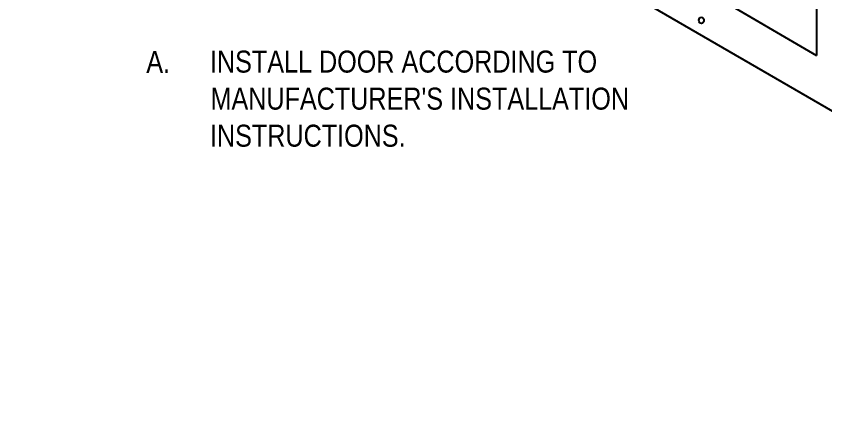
# Model space of a CAD drawing. Header units: inches. Extents: x -20.7 to 75.7, y -15.1 to 19.1.
# Drawn here: x -8.69 to -2.94, y 2 to 4.84 of the extents above; entities that cross this region are included whole.
import ezdxf

# ---------------------------------------------------------------- set-up
doc = ezdxf.new("R2010")
doc.units = ezdxf.units.IN
doc.header["$MEASUREMENT"] = 0
for name, color, linetype, lineweight in [('.ATI-TEXT', 7, 'Continuous', 0), ('G-ANNO-TTLB', 7, 'Continuous', 0), ('TYVEK', 7, 'Continuous', 0)]:
    doc.layers.add(name, color=color, linetype=linetype, lineweight=lineweight)

# ---------------------------------------------------------------- blocks, each defined once
blk = doc.blocks.new('Block_151')
at = {"layer": 'TYVEK', "color": 1, "lineweight": 25, "true_color": 0xff0000}
for points in [[(-5.0906, 4.6465)], [(-3.9436, 3.9844)]]:
    blk.add_lwpolyline(points, dxfattribs=at)
blk = doc.blocks.new('Block_153')
at = {"layer": 'TYVEK', "color": 4, "lineweight": 25, "true_color": 0x00ffff}
for points in [[(-6.0978, 5.1978)], [(-3.8219, 3.8976)]]:
    blk.add_lwpolyline(points, dxfattribs=at)
blk = doc.blocks.new('Block_157')
at = {"layer": 'TYVEK', "color": 1, "lineweight": 25, "true_color": 0xff0000}
for points in [[(-5.0955, 4.6678)], [(-3.9486, 4.0056)]]:
    blk.add_lwpolyline(points, dxfattribs=at)
blk = doc.blocks.new('Block_158')
at = {"layer": 'TYVEK', "color": 1, "lineweight": 25, "true_color": 0xff0000}
for points in [[(-5.041, 4.6958)], [(-3.8941, 4.0336)]]:
    blk.add_lwpolyline(points, dxfattribs=at)

msp = doc.modelspace()

# ---------------------------------------------------------------- hatches: boundary and pattern name
at = {"layer": 'G-ANNO-TTLB', "true_color": 0xb9529f, "transparency": 33554687}
h = msp.add_hatch(color=233, dxfattribs=at)
edge = h.paths.add_edge_path()
edge.add_spline(control_points=[(20.0342, -15.1346), (20.0342, -15.1346), (-20.6658, -15.1346), (-20.6658, -15.1346), (-20.6658, -15.1346), (-20.6658, 19.0008), (-20.6658, 19.0008), (-20.6658, 19.0008), (20.0342, 19.0008), (20.0342, 19.0008), (20.0342, 19.0008), (20.0342, -15.1346), (20.0342, -15.1346)], knot_values=[0, 0, 0, 0, 1, 1, 1, 2, 2, 2, 3, 3, 3, 4, 4, 4, 4], degree=3, periodic=0)
edge = h.paths.add_edge_path()
edge.add_spline(control_points=[(-20.5408, 18.8757), (-20.5408, 18.8757), (-20.5408, -15.0095), (-20.5408, -15.0095), (-20.5408, -15.0095), (19.9092, -15.0095), (19.9092, -15.0095), (19.9092, -15.0095), (19.9092, 18.8757), (19.9092, 18.8757), (19.9092, 18.8757), (-20.5408, 18.8757), (-20.5408, 18.8757)], knot_values=[0, 0, 0, 0, 1, 1, 1, 2, 2, 2, 3, 3, 3, 4, 4, 4, 4], degree=3, periodic=0)
edge.add_line((-20.5408, 18.8757), (-20.5408, 18.8757))

# ---------------------------------------------------------------- linework, layer by layer
at = {"layer": 'G-ANNO-TTLB'}
for points in [[(20.0342, -15.1346), (20.0342, -15.1346), (-20.6658, -15.1346), (-20.6658, -15.1346), (-20.6658, -15.1346), (-20.6658, 19.0008), (-20.6658, 19.0008), (-20.6658, 19.0008), (20.0342, 19.0008), (20.0342, 19.0008), (20.0342, 19.0008), (20.0342, -15.1346), (20.0342, -15.1346)], [(-20.5408, 18.8757), (-20.5408, 18.8757), (-20.5408, -15.0095), (-20.5408, -15.0095), (-20.5408, -15.0095), (19.9092, -15.0095), (19.9092, -15.0095), (19.9092, -15.0095), (19.9092, 18.8757), (19.9092, 18.8757), (19.9092, 18.8757), (-20.5408, 18.8757), (-20.5408, 18.8757)]]:
    msp.add_open_spline(points, degree=3, knots=[0, 0, 0, 0, 1, 1, 1, 2, 2, 2, 3, 3, 3, 4, 4, 4, 4], dxfattribs=at)
at = {"layer": 'TYVEK', "color": 4, "lineweight": 25, "true_color": 0x00ffff}
for p in [(-4.9193, 5.6843), (-2.9973, 5.3985)]:
    msp.add_line(p, (-2.9973, 4.5638), dxfattribs=at)
at = {"layer": 'TYVEK', "color": 2, "lineweight": 25, "true_color": 0xf5eb12}
msp.add_line((-4.9215, 5.3467), (-2.4091, 3.8922), dxfattribs=at)
at = {"layer": 'TYVEK', "color": 252, "lineweight": 25, "true_color": 0x838484}
msp.add_ellipse((-3.8165, 4.8133), major_axis=(0, 0.0221), ratio=0.812499, dxfattribs=at)

# ---------------------------------------------------------------- block references
at = {"layer": 'TYVEK'}
for name in ['Block_153', 'Block_157', 'Block_158', 'Block_151']:
    msp.add_blockref(name, (0, 0), dxfattribs=at)

# ---------------------------------------------------------------- texts
at = {"layer": '.ATI-TEXT', "char_height": 0.2, "attachment_point": 7}
for s, insert in [('\\C18;\\c0;\\FArial Narrow|b0|i0|c1;\\H0.156250;\\W1.000000;A.', (-7.7669, 4.4394)), ('\\C18;\\c0;\\FArial Narrow|b0|i0|c1;\\H0.156297;\\W1.000000;INSTALL DOOR ACCORDING TO', (-7.3138, 4.4394)), ("\\C18;\\c0;\\FArial Narrow|b0|i0|c1;\\H0.156297;\\W1.000000;MANUFACTURER'S INSTALLATION", (-7.3101, 4.1761)), ('\\C18;\\c0;\\FArial Narrow|b0|i0|c1;\\H0.156297;\\W1.000000;INSTRUCTIONS.', (-7.3138, 3.9129))]:
    msp.add_mtext(s, dxfattribs=dict(at, insert=insert))

doc.saveas('drawing.dxf')
